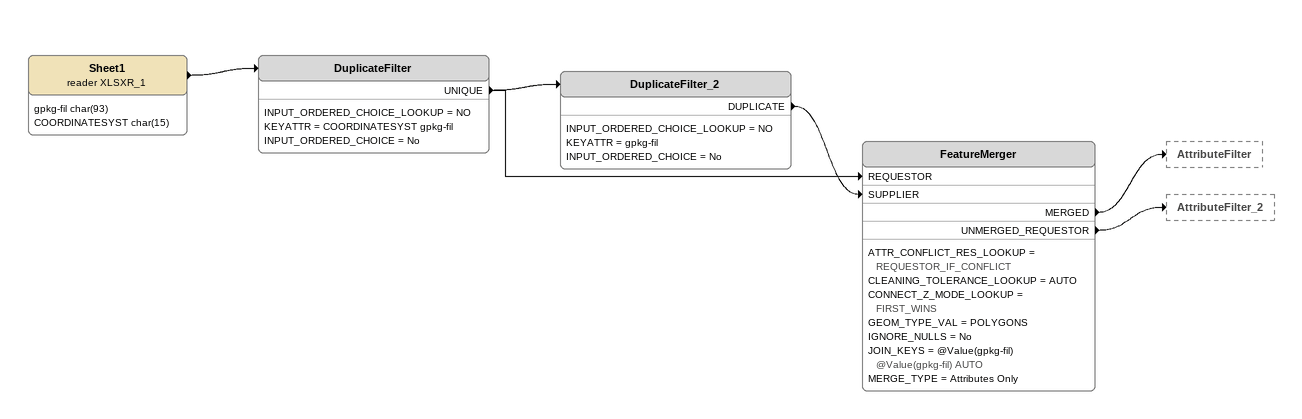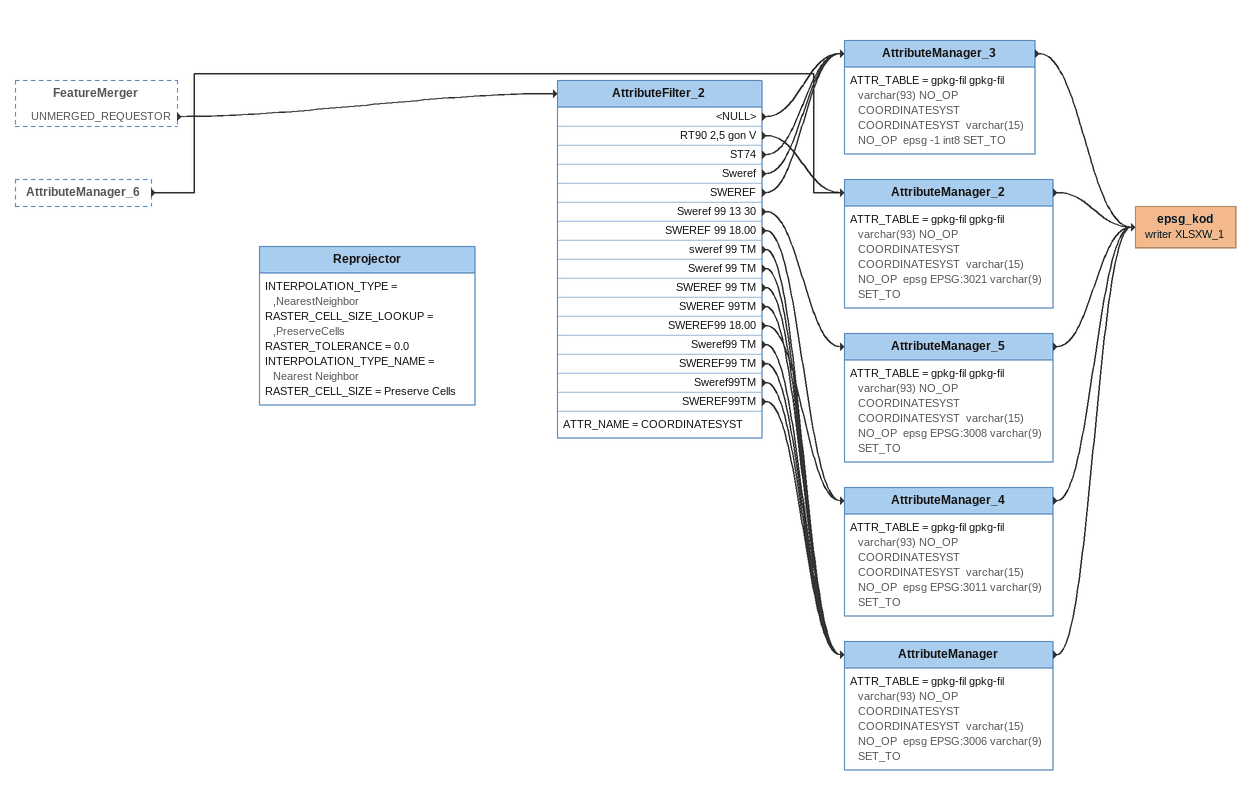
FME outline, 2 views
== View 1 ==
Sheet1 (reader XLSXR_1)
    attributes: gpkg-fil char(93), COORDINATESYST char(15)
    -> DuplicateFilter
DuplicateFilter
    INPUT_ORDERED_CHOICE_LOOKUP = NO
    KEYATTR = COORDINATESYST gpkg-fil
    INPUT_ORDERED_CHOICE = No
    UNIQUE -> DuplicateFilter_2
    UNIQUE -> FeatureMerger [REQUESTOR]
DuplicateFilter_2
    INPUT_ORDERED_CHOICE_LOOKUP = NO
    KEYATTR = gpkg-fil
    INPUT_ORDERED_CHOICE = No
    DUPLICATE -> FeatureMerger [SUPPLIER]
FeatureMerger
    ATTR_CONFLICT_RES_LOOKUP = REQUESTOR_IF_CONFLICT
    CLEANING_TOLERANCE_LOOKUP = AUTO
    CONNECT_Z_MODE_LOOKUP = FIRST_WINS
    GEOM_TYPE_VAL = POLYGONS
    IGNORE_NULLS = No
    JOIN_KEYS = @Value(gpkg-fil) @Value(gpkg-fil) AUTO
    MERGE_TYPE = Attributes Only
    MERGED -> AttributeFilter
    UNMERGED_REQUESTOR -> AttributeFilter_2

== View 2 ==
FeatureMerger [outside]
    UNMERGED_REQUESTOR -> AttributeFilter_2
AttributeManager_6 [outside]
    -> AttributeManager_2
AttributeFilter_2
    ATTR_NAME = COORDINATESYST
    <NULL> -> AttributeManager_3
    RT90 2,5 gon V -> AttributeManager_2
    ST74 -> AttributeManager_3
    Sweref -> AttributeManager_3
    SWEREF -> AttributeManager_3
    Sweref 99 13 30 -> AttributeManager_5
    SWEREF 99 18.00 -> AttributeManager_4
    sweref 99 TM -> AttributeManager
    Sweref 99 TM -> AttributeManager
    SWEREF 99 TM -> AttributeManager
    SWEREF 99TM -> AttributeManager
    SWEREF99 18.00 -> AttributeManager_4
    Sweref99 TM -> AttributeManager
    SWEREF99 TM -> AttributeManager
    Sweref99TM -> AttributeManager
    SWEREF99TM -> AttributeManager
AttributeManager_3
    ATTR_TABLE = gpkg-fil gpkg-fil  varchar(93) NO_OP COORDINATESYST COORDINATESYST  varchar(15) NO_OP  epsg -1 int8 SET_TO
    -> epsg_kod (writer XLSXW_1)
AttributeManager_2
    ATTR_TABLE = gpkg-fil gpkg-fil  varchar(93) NO_OP COORDINATESYST COORDINATESYST  varchar(15) NO_OP  epsg EPSG:3021 varchar(9) SET_TO
    -> epsg_kod (writer XLSXW_1)
AttributeManager_5
    ATTR_TABLE = gpkg-fil gpkg-fil  varchar(93) NO_OP COORDINATESYST COORDINATESYST  varchar(15) NO_OP  epsg EPSG:3008 varchar(9) SET_TO
    -> epsg_kod (writer XLSXW_1)
AttributeManager_4
    ATTR_TABLE = gpkg-fil gpkg-fil  varchar(93) NO_OP COORDINATESYST COORDINATESYST  varchar(15) NO_OP  epsg EPSG:3011 varchar(9) SET_TO
    -> epsg_kod (writer XLSXW_1)
AttributeManager
    ATTR_TABLE = gpkg-fil gpkg-fil  varchar(93) NO_OP COORDINATESYST COORDINATESYST  varchar(15) NO_OP  epsg EPSG:3006 varchar(9) SET_TO
    -> epsg_kod (writer XLSXW_1)
epsg_kod (writer XLSXW_1)
Reprojector
    INTERPOLATION_TYPE = ,NearestNeighbor
    RASTER_CELL_SIZE_LOOKUP = ,PreserveCells
    RASTER_TOLERANCE = 0.0
    INTERPOLATION_TYPE_NAME = Nearest Neighbor
    RASTER_CELL_SIZE = Preserve Cells
